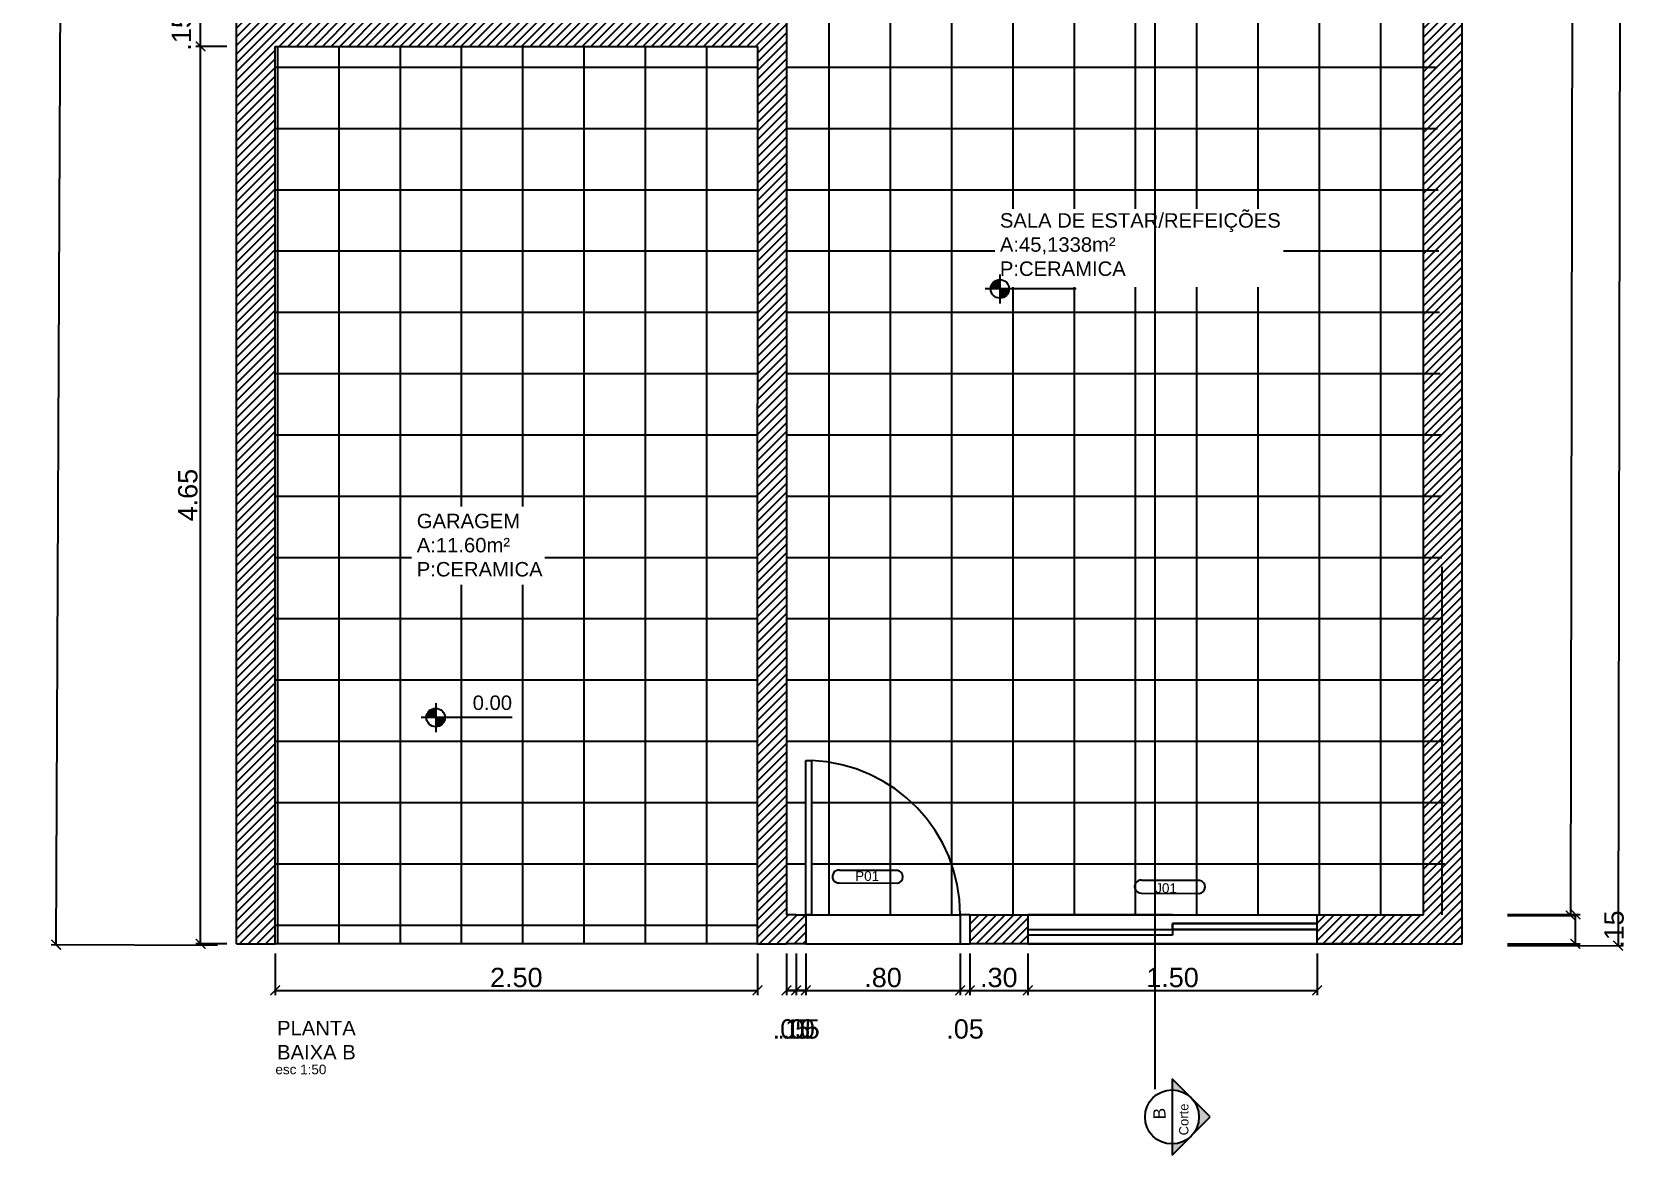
# Model space of a CAD drawing. Header units: millimetres. Extents: x 1336 to 452562, y -55875 to 2212.
# Drawn here: x 452521.79 to 452530.05, y -55865.31 to -55859.49 of the extents above; entities that cross this region are included whole.
import ezdxf

# ---------------------------------------------------------------- set-up
doc = ezdxf.new("R2010")
doc.units = ezdxf.units.MM
doc.linetypes.add('DASHDOTX2', pattern=[50.8, 25.4, -12.7, 0, -12.7])
doc.linetypes.add('DASHED2', pattern=[9.525, 6.35, -3.175])
for name, color, linetype in [('A_0.1', 1, 'Continuous'), ('A_0.3', 3, 'Continuous'), ('A_0.5', 5, 'Continuous'), ('B_Corte                  2', 4, 'DASHDOTX2'), ('B_Cotas                 11', 11, 'Continuous'), ('B_Projecao P       153', 153, 'DASHED2'), ('Z_ARQ-TEXTO3', 7, 'Continuous')]:
    doc.layers.add(name, color=color, linetype=linetype)
doc.styles.add('Annotative', font='arial.ttf')
doc.styles.add('Romans', font='aehalf.shx')
doc.dimstyles.new('1-50', dxfattribs={"dimscale": 0.5, "dimtxt": 0.2, "dimasz": 0.1, "dimexe": 0.05, "dimexo": 0.1, "dimgap": 0.03, "dimtad": 1, "dimzin": 5, "dimdsep": 46, "dimtxsty": 'Annotative', "dimblk": 'ARCHTICK', "dimcen": 0, "dimclrd": 256, "dimclre": 256, "dimclrt": 250, "dimadec": 0, "dimazin": 0, "dimtfac": 1, "dimtofl": 0, "dimtmove": 2, "dimatfit": 3, "dimldrblk": 'ARCHTICK', "dimfxl": 0.04, "dimtolj": 1, "dimtzin": 1, "dimarcsym": 0})

# ---------------------------------------------------------------- blocks, each defined once
blk = doc.blocks.new('Porta 80cm')
at = {"layer": 'A_0.1'}
for p, q in [((1345.7613, 1623.4302), (1346.5613, 1623.4302)), ((1345.7613, 1623.2802), (1346.5613, 1623.2802))]:
    blk.add_line(p, q, dxfattribs=at)
at = {"layer": 'A_0.3'}
for p, q in [((1345.7613, 1623.4302), (1345.7613, 1624.2302)), ((1345.7913, 1624.2302), (1345.7913, 1623.4302))]:
    blk.add_line(p, q, dxfattribs=at)
for points in [[(1345.7113, 1623.4302), (1345.7613, 1623.4302), (1345.7613, 1623.2802), (1345.7113, 1623.2802)], [(1346.6113, 1623.4302), (1346.5613, 1623.4302), (1346.5613, 1623.2802), (1346.6113, 1623.2802)]]:
    blk.add_lwpolyline(points, dxfattribs=at)
at = {"layer": 'B_Projecao P       153'}
blk.add_arc((1345.7613, 1623.4302), 0.8, 0, 87.8509, dxfattribs=at)
blk = doc.blocks.new('Janela')
at = {"layer": 'A_0.1'}
for p, q in [((1347.6613, 1623.4302), (1346.9113, 1623.4302)), ((1346.9113, 1623.4302), (1348.4113, 1623.4302)), ((1346.9113, 1623.4302), (1346.9113, 1623.2802)), ((1348.4113, 1623.2802), (1348.4113, 1623.4302)), ((1346.9113, 1623.2802), (1348.4113, 1623.2802))]:
    blk.add_line(p, q, dxfattribs=at)
at = {"layer": 'A_0.3'}
for p, q in [((1347.6613, 1623.3552), (1347.6613, 1623.3852)), ((1347.6613, 1623.3852), (1348.4113, 1623.3852)), ((1348.4113, 1623.3852), (1347.6613, 1623.3852)), ((1347.6613, 1623.3852), (1347.6613, 1623.3552)), ((1346.9113, 1623.3552), (1348.4113, 1623.3552)), ((1347.6613, 1623.3252), (1346.9113, 1623.3252)), ((1348.4113, 1623.3552), (1347.6613, 1623.3552)), ((1347.6613, 1623.3552), (1347.6613, 1623.3252))]:
    blk.add_line(p, q, dxfattribs=at)
blk = doc.blocks.new('DSASADS')
at = {"layer": 'B_Corte                  2', "linetype": 'ByBlock', "lineweight": -2}
h = blk.add_hatch(color=256, dxfattribs=at)
h.paths.add_polyline_path([(2426.815, 1690.775), (2427.062, 1690.528), (2426.918, 1690.528, 0.198912)])
h.paths.add_polyline_path([(2426.568, 1691.023), (2426.815, 1690.775, 0.414214), (2426.32, 1690.775)])
h.paths.add_polyline_path([(2426.235, 1690.69), (2426.253, 1690.682, 0.114349), (2426.218, 1690.528), (2426.073, 1690.528)])
h.paths.add_polyline_path([(2426.32, 1690.775, 0.082683), (2426.253, 1690.682), (2426.235, 1690.69)])
at = {"layer": 'B_Corte                  2', "linetype": 'Continuous', "lineweight": -2}
blk.add_line((2426.218, 1690.528), (2426.918, 1690.528), dxfattribs=at)
at = {"layer": 'B_Corte                  2', "linetype": 'ByBlock', "lineweight": -2}
blk.add_lwpolyline([(2426.918, 1690.528), (2427.062, 1690.528), (2426.568, 1691.023), (2426.073, 1690.528), (2426.218, 1690.528)], dxfattribs=at)
at = {"layer": 'B_Corte                  2', "linetype": 'Continuous', "lineweight": -2}
blk.add_circle((2426.568, 1690.528), 0.35, dxfattribs=at)
blk = doc.blocks.new('Nivel Piso')
at = {"layer": 'B_Cotas                 11'}
h = blk.add_hatch(color=256, dxfattribs=at)
h.dxf.hatch_style = 1
h.paths.add_polyline_path([(735.29, 589.9, 0.414214), (734.33, 588.95), (735.29, 588.95)])
h.paths.add_polyline_path([(736.24, 588.95), (735.29, 588.95), (735.29, 587.99, 0.414214)])
for p, q in [((735.29, 590.42), (735.29, 587.43)), ((743.2, 588.95), (733.77, 588.95))]:
    blk.add_line(p, q, dxfattribs=at)
blk.add_circle((735.29, 588.95), 0.956, dxfattribs=at)
blk = doc.blocks.new('_ArchTick')
at = {"color": 0, "linetype": 'ByBlock', "const_width": 0.15}
blk.add_lwpolyline([(-0.5, -0.5), (0.5, 0.5)], dxfattribs=at)
blk = doc.blocks.new('*D758')
at = {"layer": 'A_0.1', "lineweight": -2, "transparency": 16777216}
for p, q in [((452522.7961, -55859.5661), (452522.6352, -55859.5661)), ((452522.6602, -55864.2161), (452522.6602, -55859.5661)), ((452522.7961, -55864.2161), (452522.6352, -55864.2161))]:
    blk.add_line(p, q, dxfattribs=at)
at = {"layer": 'Defpoints', "color": 0, "transparency": 16777216}
for p in [(452522.6602, -55859.5661), (452522.8461, -55859.5661), (452522.8461, -55864.2161)]:
    blk.add_point(p, dxfattribs=at)
at = {"layer": 'A_0.1', "lineweight": -2, "transparency": 16777216, "xscale": 0.05, "yscale": 0.05, "zscale": 0.05}
for p, rotation in [((452522.6602, -55859.5661), 90), ((452522.6602, -55864.2161), 270)]:
    blk.add_blockref('_ArchTick', p, dxfattribs=dict(at, rotation=rotation))
at = {"layer": 'A_0.1', "color": 250, "transparency": 16777216, "insert": (452522.5941, -55861.8911), "char_height": 0.1, "attachment_point": 5, "rotation": 90, "style": 'Annotative'}
blk.add_mtext('\\A1;4.65', dxfattribs=at)
blk = doc.blocks.new('*D759')
at = {"layer": 'A_0.1', "lineweight": -2, "transparency": 16777216}
for p, q in [((452522.7961, -55859.4161), (452522.6352, -55859.4161)), ((452522.6602, -55859.5661), (452522.6602, -55859.4161)), ((452522.7961, -55859.5661), (452522.6352, -55859.5661))]:
    blk.add_line(p, q, dxfattribs=at)
at = {"layer": 'Defpoints', "color": 0, "transparency": 16777216}
for p in [(452522.6602, -55859.4161), (452522.8461, -55859.4161), (452522.8461, -55859.5661)]:
    blk.add_point(p, dxfattribs=at)
at = {"layer": 'A_0.1', "lineweight": -2, "transparency": 16777216, "xscale": 0.05, "yscale": 0.05, "zscale": 0.05}
for p, rotation in [((452522.6602, -55859.4161), 90), ((452522.6602, -55859.5661), 270)]:
    blk.add_blockref('_ArchTick', p, dxfattribs=dict(at, rotation=rotation))
at = {"layer": 'A_0.1', "color": 250, "transparency": 16777216, "insert": (452522.5616, -55859.4911), "char_height": 0.1, "attachment_point": 5, "rotation": 90, "style": 'Annotative'}
blk.add_mtext('\\A1;.15', dxfattribs=at)
blk = doc.blocks.new('*D646')
at = {"layer": 'A_0.1', "lineweight": -2, "transparency": 16777216}
for p, q in [((452521.9114, -55864.2209), (452521.9588, -55853.7722)), ((452522.7957, -55853.776), (452521.9338, -55853.7721)), ((452522.7483, -55864.2247), (452521.8864, -55864.2208))]:
    blk.add_line(p, q, dxfattribs=at)
at = {"layer": 'Defpoints', "color": 0, "transparency": 16777216}
for p in [(452521.9588, -55853.7722), (452522.8457, -55853.7762), (452522.7983, -55864.2249)]:
    blk.add_point(p, dxfattribs=at)
at = {"layer": 'A_0.1', "lineweight": -2, "transparency": 16777216, "xscale": 0.05, "yscale": 0.05, "zscale": 0.05}
for p, rotation in [((452521.9588, -55853.7722), 89.73970435351606), ((452521.9114, -55864.2209), 269.739704353516)]:
    blk.add_blockref('_ArchTick', p, dxfattribs=dict(at, rotation=rotation))
at = {"layer": 'A_0.1', "color": 250, "transparency": 16777216, "insert": (452521.8523, -55858.9885), "char_height": 0.1, "attachment_point": 5, "rotation": 89.7397, "style": 'Annotative'}
blk.add_mtext('\\A1;10.45', dxfattribs=at)
blk = doc.blocks.new('*D647')
at = {"layer": 'A_0.1', "lineweight": -2, "transparency": 16777216}
for p, q in [((452529.45, -55853.774), (452530.0489, -55853.7751)), ((452530.0239, -55853.775), (452530.0055, -55864.2258)), ((452529.4316, -55864.2248), (452530.0305, -55864.2258))]:
    blk.add_line(p, q, dxfattribs=at)
at = {"layer": 'Defpoints', "color": 0, "transparency": 16777216}
for p in [(452529.4, -55853.7739), (452529.3816, -55864.2247), (452530.0055, -55864.2258)]:
    blk.add_point(p, dxfattribs=at)
at = {"layer": 'A_0.1', "lineweight": -2, "transparency": 16777216, "xscale": 0.05, "yscale": 0.05, "zscale": 0.05}
for p, rotation in [((452530.0239, -55853.775), 89.8987483954734), ((452530.0055, -55864.2258), 269.8987483954734)]:
    blk.add_blockref('_ArchTick', p, dxfattribs=dict(at, rotation=rotation))
at = {"layer": 'A_0.1', "color": 250, "transparency": 16777216, "insert": (452529.9487, -55859.0003), "char_height": 0.1, "attachment_point": 5, "rotation": 89.89875, "style": 'Annotative'}
blk.add_mtext('\\A1;10.45', dxfattribs=at)
blk = doc.blocks.new('*D648')
at = {"layer": 'A_0.1', "lineweight": -2, "transparency": 16777216}
for p, q in [((452529.4498, -55853.9173), (452529.8019, -55853.9179)), ((452529.7769, -55853.9179), (452529.7589, -55864.0695)), ((452529.4318, -55864.0689), (452529.7839, -55864.0696))]:
    blk.add_line(p, q, dxfattribs=at)
at = {"layer": 'Defpoints', "color": 0, "transparency": 16777216}
for p in [(452529.3998, -55853.9172), (452529.3818, -55864.0688), (452529.7589, -55864.0695)]:
    blk.add_point(p, dxfattribs=at)
at = {"layer": 'A_0.1', "lineweight": -2, "transparency": 16777216, "xscale": 0.05, "yscale": 0.05, "zscale": 0.05}
for p, rotation in [((452529.7769, -55853.9179), 89.89845432934388), ((452529.7589, -55864.0695), 269.8984543293439)]:
    blk.add_blockref('_ArchTick', p, dxfattribs=dict(at, rotation=rotation))
at = {"layer": 'A_0.1', "color": 250, "transparency": 16777216, "insert": (452529.7019, -55858.9936), "char_height": 0.1, "attachment_point": 5, "rotation": 89.89845, "style": 'Annotative'}
blk.add_mtext('\\A1;10.15', dxfattribs=at)
blk = doc.blocks.new('*D649')
at = {"layer": 'A_0.1', "lineweight": -2, "transparency": 16777216}
for p, q in [((452529.4315, -55864.0635), (452529.8089, -55864.0635)), ((452529.7839, -55864.2161), (452529.7839, -55864.0635)), ((452529.4315, -55864.2161), (452529.8089, -55864.2161))]:
    blk.add_line(p, q, dxfattribs=at)
at = {"layer": 'Defpoints', "color": 0, "transparency": 16777216}
for p in [(452529.3815, -55864.0635), (452529.7839, -55864.0635), (452529.3815, -55864.2161)]:
    blk.add_point(p, dxfattribs=at)
at = {"layer": 'A_0.1', "lineweight": -2, "transparency": 16777216, "xscale": 0.05, "yscale": 0.05, "zscale": 0.05}
for p, rotation in [((452529.7839, -55864.0635), 90), ((452529.7839, -55864.2161), 270)]:
    blk.add_blockref('_ArchTick', p, dxfattribs=dict(at, rotation=rotation))
at = {"layer": 'A_0.1', "color": 250, "transparency": 16777216, "insert": (452529.9845, -55864.1398), "char_height": 0.1, "attachment_point": 5, "rotation": 90, "style": 'Annotative'}
blk.add_mtext('\\A1;.15', dxfattribs=at)
blk = doc.blocks.new('*D777')
at = {"layer": 'A_0.1', "lineweight": -2, "transparency": 16777216}
for p, q in [((452523.0461, -55864.2661), (452523.0461, -55864.4821)), ((452525.5461, -55864.2661), (452525.5461, -55864.4821)), ((452523.0461, -55864.4571), (452525.5461, -55864.4571))]:
    blk.add_line(p, q, dxfattribs=at)
at = {"layer": 'Defpoints', "color": 0, "transparency": 16777216}
for p in [(452523.0461, -55864.2161), (452525.5461, -55864.2161), (452525.5461, -55864.4571)]:
    blk.add_point(p, dxfattribs=at)
at = {"layer": 'A_0.1', "lineweight": -2, "transparency": 16777216, "xscale": 0.05, "yscale": 0.05, "zscale": 0.05, "rotation": 180}
blk.add_blockref('_ArchTick', (452523.0461, -55864.4571), dxfattribs=at)
at = {"layer": 'A_0.1', "lineweight": -2, "transparency": 16777216, "xscale": 0.05, "yscale": 0.05, "zscale": 0.05}
blk.add_blockref('_ArchTick', (452525.5461, -55864.4571), dxfattribs=at)
at = {"layer": 'A_0.1', "color": 250, "transparency": 16777216, "insert": (452524.2961, -55864.391), "char_height": 0.1, "attachment_point": 5, "style": 'Annotative'}
blk.add_mtext('\\A1;2.50', dxfattribs=at)
blk = doc.blocks.new('*D685')
at = {"layer": 'A_0.1', "lineweight": -2, "transparency": 16777216}
for p, q in [((452525.6961, -55864.2661), (452525.6961, -55864.4821)), ((452525.7961, -55864.2661), (452525.7961, -55864.4821)), ((452525.7961, -55864.4571), (452525.6961, -55864.4571))]:
    blk.add_line(p, q, dxfattribs=at)
at = {"layer": 'Defpoints', "color": 0, "transparency": 16777216}
for p in [(452525.6961, -55864.2161), (452525.7961, -55864.2161), (452525.6961, -55864.4571)]:
    blk.add_point(p, dxfattribs=at)
at = {"layer": 'A_0.1', "lineweight": -2, "transparency": 16777216, "xscale": 0.05, "yscale": 0.05, "zscale": 0.05}
for p, rotation in [((452525.6961, -55864.4571), 180.0000032846106), ((452525.7961, -55864.4571), 3.284610663456533e-06)]:
    blk.add_blockref('_ArchTick', p, dxfattribs=dict(at, rotation=rotation))
at = {"layer": 'A_0.1', "color": 250, "transparency": 16777216, "insert": (452525.7461, -55864.6578), "char_height": 0.1, "attachment_point": 5, "rotation": 0, "style": 'Annotative'}
blk.add_mtext('\\A1;.10', dxfattribs=at)
blk = doc.blocks.new('*D686')
at = {"layer": 'A_0.1', "lineweight": -2, "transparency": 16777216}
for p, q in [((452525.6961, -55864.2661), (452525.6961, -55864.4821)), ((452525.7461, -55864.2661), (452525.7461, -55864.4821)), ((452525.6961, -55864.4571), (452525.7461, -55864.4571))]:
    blk.add_line(p, q, dxfattribs=at)
at = {"layer": 'Defpoints', "color": 0, "transparency": 16777216}
for p in [(452525.6961, -55864.2161), (452525.7461, -55864.2161), (452525.7461, -55864.4571)]:
    blk.add_point(p, dxfattribs=at)
at = {"layer": 'A_0.1', "lineweight": -2, "transparency": 16777216, "xscale": 0.05, "yscale": 0.05, "zscale": 0.05}
for p, rotation in [((452525.6961, -55864.4571), 180.0000032846106), ((452525.7461, -55864.4571), 3.284610624422026e-06)]:
    blk.add_blockref('_ArchTick', p, dxfattribs=dict(at, rotation=rotation))
at = {"layer": 'A_0.1', "color": 250, "transparency": 16777216, "insert": (452525.7211, -55864.6578), "char_height": 0.1, "attachment_point": 5, "rotation": 0, "style": 'Annotative'}
blk.add_mtext('\\A1;.05', dxfattribs=at)
blk = doc.blocks.new('*D687')
at = {"layer": 'A_0.1', "lineweight": -2, "transparency": 16777216}
for p, q in [((452525.7461, -55864.2661), (452525.7461, -55864.4821)), ((452525.7961, -55864.2661), (452525.7961, -55864.4821)), ((452525.7461, -55864.4571), (452525.7961, -55864.4571))]:
    blk.add_line(p, q, dxfattribs=at)
at = {"layer": 'Defpoints', "color": 0, "transparency": 16777216}
for p in [(452525.7461, -55864.2161), (452525.7961, -55864.2161), (452525.7961, -55864.4571)]:
    blk.add_point(p, dxfattribs=at)
at = {"layer": 'A_0.1', "lineweight": -2, "transparency": 16777216, "xscale": 0.05, "yscale": 0.05, "zscale": 0.05}
for p, rotation in [((452525.7461, -55864.4571), 180.0000032846106), ((452525.7961, -55864.4571), 3.284610624422026e-06)]:
    blk.add_blockref('_ArchTick', p, dxfattribs=dict(at, rotation=rotation))
at = {"layer": 'A_0.1', "color": 250, "transparency": 16777216, "insert": (452525.7711, -55864.6578), "char_height": 0.1, "attachment_point": 5, "rotation": 0, "style": 'Annotative'}
blk.add_mtext('\\A1;.05', dxfattribs=at)
blk = doc.blocks.new('*D688')
at = {"layer": 'A_0.1', "lineweight": -2, "transparency": 16777216}
for p, q in [((452525.7961, -55864.2661), (452525.7961, -55864.4821)), ((452526.5961, -55864.2661), (452526.5961, -55864.4821)), ((452525.7961, -55864.4571), (452526.5961, -55864.4571))]:
    blk.add_line(p, q, dxfattribs=at)
at = {"layer": 'Defpoints', "color": 0, "transparency": 16777216}
for p in [(452525.7961, -55864.2161), (452526.5961, -55864.2161), (452526.5961, -55864.4571)]:
    blk.add_point(p, dxfattribs=at)
at = {"layer": 'A_0.1', "lineweight": -2, "transparency": 16777216, "xscale": 0.05, "yscale": 0.05, "zscale": 0.05}
for p, rotation in [((452525.7961, -55864.4571), 180.0000032846106), ((452526.5961, -55864.4571), 3.284610624422026e-06)]:
    blk.add_blockref('_ArchTick', p, dxfattribs=dict(at, rotation=rotation))
at = {"layer": 'A_0.1', "color": 250, "transparency": 16777216, "insert": (452526.1961, -55864.391), "char_height": 0.1, "attachment_point": 5, "rotation": 0, "style": 'Annotative'}
blk.add_mtext('\\A1;.80', dxfattribs=at)
blk = doc.blocks.new('*D689')
at = {"layer": 'A_0.1', "lineweight": -2, "transparency": 16777216}
for p, q in [((452526.5961, -55864.2661), (452526.5961, -55864.4821)), ((452526.6461, -55864.2661), (452526.6461, -55864.4821)), ((452526.5961, -55864.4571), (452526.6461, -55864.4571))]:
    blk.add_line(p, q, dxfattribs=at)
at = {"layer": 'Defpoints', "color": 0, "transparency": 16777216}
for p in [(452526.5961, -55864.2161), (452526.6461, -55864.2161), (452526.6461, -55864.4571)]:
    blk.add_point(p, dxfattribs=at)
at = {"layer": 'A_0.1', "lineweight": -2, "transparency": 16777216, "xscale": 0.05, "yscale": 0.05, "zscale": 0.05}
for p, rotation in [((452526.5961, -55864.4571), 180.0000032846106), ((452526.6461, -55864.4571), 3.284610624422026e-06)]:
    blk.add_blockref('_ArchTick', p, dxfattribs=dict(at, rotation=rotation))
at = {"layer": 'A_0.1', "color": 250, "transparency": 16777216, "insert": (452526.6211, -55864.6578), "char_height": 0.1, "attachment_point": 5, "rotation": 0, "style": 'Annotative'}
blk.add_mtext('\\A1;.05', dxfattribs=at)
blk = doc.blocks.new('*D690')
at = {"layer": 'A_0.1', "lineweight": -2, "transparency": 16777216}
for p, q in [((452526.6461, -55864.2661), (452526.6461, -55864.4821)), ((452526.9461, -55864.2661), (452526.9461, -55864.4821)), ((452526.6461, -55864.4571), (452526.9461, -55864.4571))]:
    blk.add_line(p, q, dxfattribs=at)
at = {"layer": 'Defpoints', "color": 0, "transparency": 16777216}
for p in [(452526.6461, -55864.2161), (452526.9461, -55864.2161), (452526.9461, -55864.4571)]:
    blk.add_point(p, dxfattribs=at)
at = {"layer": 'A_0.1', "lineweight": -2, "transparency": 16777216, "xscale": 0.05, "yscale": 0.05, "zscale": 0.05}
for p, rotation in [((452526.6461, -55864.4571), 180.0000032846106), ((452526.9461, -55864.4571), 3.284610624422026e-06)]:
    blk.add_blockref('_ArchTick', p, dxfattribs=dict(at, rotation=rotation))
at = {"layer": 'A_0.1', "color": 250, "transparency": 16777216, "insert": (452526.7961, -55864.391), "char_height": 0.1, "attachment_point": 5, "rotation": 0, "style": 'Annotative'}
blk.add_mtext('\\A1;.30', dxfattribs=at)
blk = doc.blocks.new('*D691')
at = {"layer": 'A_0.1', "lineweight": -2, "transparency": 16777216}
for p, q in [((452526.9461, -55864.2661), (452526.9461, -55864.4821)), ((452528.4461, -55864.2661), (452528.4461, -55864.4821)), ((452526.9461, -55864.4571), (452528.4461, -55864.4571))]:
    blk.add_line(p, q, dxfattribs=at)
at = {"layer": 'Defpoints', "color": 0, "transparency": 16777216}
for p in [(452526.9461, -55864.2161), (452528.4461, -55864.2161), (452528.4461, -55864.4571)]:
    blk.add_point(p, dxfattribs=at)
at = {"layer": 'A_0.1', "lineweight": -2, "transparency": 16777216, "xscale": 0.05, "yscale": 0.05, "zscale": 0.05}
for p, rotation in [((452526.9461, -55864.4571), 180.0000032846106), ((452528.4461, -55864.4571), 3.284610624422026e-06)]:
    blk.add_blockref('_ArchTick', p, dxfattribs=dict(at, rotation=rotation))
at = {"layer": 'A_0.1', "color": 250, "transparency": 16777216, "insert": (452527.6961, -55864.391), "char_height": 0.1, "attachment_point": 5, "rotation": 0, "style": 'Annotative'}
blk.add_mtext('\\A1;1.50', dxfattribs=at)

msp = doc.modelspace()

# ---------------------------------------------------------------- hatches: boundary and pattern name
at = {"layer": 'A_0.1'}
h = msp.add_hatch(dxfattribs=at)
h.set_pattern_fill('ANSI31', color=256, scale=0.01)
h.set_pattern_definition([(45, (451180.03478, -57487.496275), (-0.0224506403, 0.0224506403), [])])
h.paths.add_polyline_path([(452523.0461, -55859.5661), (452525.5461, -55859.5661), (452525.5461, -55861.4161), (452525.5461, -55861.5661), (452525.5461, -55863.8827), (452525.6961, -55863.8827), (452525.6961, -55861.5661), (452525.6961, -55859.4161), (452525.3975, -55859.4161), (452525.0975, -55859.4161), (452524.7975, -55859.4161), (452524.4975, -55859.4161), (452524.1975, -55859.4161), (452523.8975, -55859.4161), (452523.0475, -55859.4161), (452523.0461, -55859.4161), (452523.0461, -55858.9012), (452522.8461, -55858.9012), (452522.8461, -55864.2161), (452523.0461, -55864.2161)])
h.paths.add_polyline_path([(452523.0461, -55858.4175), (452522.8461, -55858.4175), (452522.8461, -55858.9012), (452523.0461, -55858.9012)])
h.paths.add_polyline_path([(452522.8461, -55858.2665), (452522.8461, -55858.4175), (452523.0461, -55858.4175), (452523.0461, -55858.4161), (452523.0462, -55858.2665)])
h.paths.add_polyline_path([(452523.9965, -55854.5661), (452523.0461, -55854.5661), (452523.0461, -55853.7661), (452522.8461, -55853.7674), (452522.8461, -55858.2665), (452523.0461, -55858.2665), (452523.0461, -55857.2645), (452523.0475, -55857.2661), (452523.8975, -55857.2661), (452524.1975, -55857.2661), (452524.4975, -55857.2661), (452524.7975, -55857.2661), (452525.0975, -55857.2661), (452525.3975, -55857.2661), (452525.6961, -55857.2661), (452525.6961, -55857.1161), (452525.6961, -55857.0161), (452525.5461, -55857.0161), (452525.5461, -55857.1161), (452523.0461, -55857.1161), (452523.0461, -55854.7161), (452523.9961, -55854.7161)])
h.paths.add_polyline_path([(452525.6946, -55853.7702), (452525.5446, -55853.7702), (452525.5456, -55854.5702), (452525.4966, -55854.5702), (452525.4966, -55854.7161), (452525.5449, -55854.7202), (452525.5449, -55855.2202), (452525.6949, -55855.2191)], flags=17)
h.paths.add_polyline_path([(452529.1961, -55853.7739), (452528.65, -55853.7739), (452528.65, -55853.9239), (452528.9961, -55853.9239), (452528.9961, -55858.9012), (452529.1961, -55858.9012)])
h.paths.add_polyline_path([(452529.1961, -55858.9012), (452528.9961, -55858.9012), (452528.9961, -55864.0661), (452528.4461, -55864.0661), (452528.4461, -55864.2161), (452528.7461, -55864.2161), (452529.1961, -55864.2161)])
h.paths.add_polyline_path([(452526.9461, -55864.0661), (452526.6461, -55864.0661), (452526.6461, -55864.2161), (452526.9461, -55864.2161)])
h.paths.add_polyline_path([(452525.6961, -55863.8827), (452525.5461, -55863.8827), (452525.5461, -55864.2161), (452525.6961, -55864.2161), (452525.7461, -55864.2161), (452525.7961, -55864.2161), (452525.7961, -55864.0661), (452525.7461, -55864.0661), (452525.6961, -55864.0661)])
h = msp.add_hatch(dxfattribs=at)
h.set_pattern_fill('NET', color=0, scale=0.1)
h.set_pattern_definition([(0, (451180.03478, -57487.49628), (0, 0.3175), []), (90, (451180.03478, -57487.49628), (-0.3175, 2e-17), [])])
h.paths.add_polyline_path([(452525.5461, -55859.5661), (452523.0461, -55859.5661), (452523.0461, -55864.2161), (452525.5461, -55864.2161), (452525.5461, -55861.5661), (452525.5461, -55861.4161)])
edge = h.paths.add_edge_path()
edge.add_line((452527.6934, -55858.9012), (452525.6961, -55858.9012))
edge.add_line((452525.6961, -55858.9012), (452525.6961, -55859.4161))
edge.add_line((452525.6961, -55859.4161), (452525.6961, -55861.5661))
edge.add_line((452525.6961, -55861.5661), (452525.6961, -55864.0661))
edge.add_line((452525.6961, -55864.0661), (452525.7461, -55864.0661))
edge.add_line((452525.7461, -55864.0661), (452525.7961, -55864.0661))
edge.add_line((452525.7961, -55864.0661), (452525.7961, -55863.2661))
edge.add_line((452525.7961, -55863.2661), (452525.8261, -55863.2661))
edge.add_line((452525.8261, -55863.2661), (452525.8261, -55863.2667))
edge.add_arc((452525.7961, -55864.0661), 0.8, 0, 87.8509, ccw=False)
edge.add_line((452526.5961, -55864.0661), (452526.6461, -55864.0661))
edge.add_line((452526.6461, -55864.0661), (452527.6934, -55864.0661))
edge.add_line((452527.6934, -55864.0661), (452527.6934, -55858.9012))
h.paths.add_polyline_path([(452529.0591, -55858.9012), (452527.6934, -55858.9012), (452527.6934, -55864.0661), (452527.6961, -55864.0661), (452528.4461, -55864.0661), (452529.1104, -55864.0661)])
h.paths.add_polyline_path([(452529.1344, -55853.9073), (452528.3586, -55853.9192), (452527.6934, -55853.9192), (452527.6934, -55858.9012), (452529.0591, -55858.9012)])
edge = h.paths.add_edge_path()
edge.add_line((452527.6934, -55853.9192), (452527.3135, -55853.936))
edge.add_line((452527.3135, -55853.936), (452526.8586, -55853.9192))
edge.add_line((452526.8586, -55853.9192), (452526.6086, -55853.9192))
edge.add_arc((452526.3542, -55854.3909), 0.5359, -141.81895, 61.6615, ccw=False)
edge.add_line((452525.933, -55854.7221), (452525.933, -55853.9227))
edge.add_line((452525.933, -55853.9227), (452525.781, -55853.9188))
edge.add_line((452525.781, -55853.9188), (452525.731, -55853.9188))
edge.add_line((452525.731, -55853.9188), (452525.706, -55853.9188))
edge.add_line((452525.706, -55853.9188), (452525.6961, -55855.0735))
edge.add_line((452525.6961, -55855.0735), (452525.7063, -55855.2176))
edge.add_line((452525.7063, -55855.2176), (452525.5563, -55855.2188))
edge.add_line((452525.5563, -55855.2188), (452525.5563, -55854.7188))
edge.add_line((452525.5563, -55854.7188), (452523.0461, -55854.7161))
edge.add_line((452523.0461, -55854.7161), (452523.0461, -55857.1161))
edge.add_line((452523.0461, -55857.1161), (452525.5461, -55857.1161))
edge.add_line((452525.5461, -55857.1161), (452525.5461, -55857.0161))
edge.add_line((452525.5461, -55857.0161), (452525.6961, -55857.0161))
edge.add_line((452525.6961, -55857.0161), (452525.6961, -55857.1161))
edge.add_line((452525.6961, -55857.1161), (452525.6961, -55857.2661))
edge.add_line((452525.6961, -55857.2661), (452525.6961, -55857.2661))
edge.add_line((452525.6961, -55857.2661), (452525.9961, -55857.2661))
edge.add_line((452525.9961, -55857.2661), (452526.2961, -55857.2661))
edge.add_line((452526.2961, -55857.2661), (452526.2961, -55858.1911))
edge.add_line((452526.2961, -55858.1911), (452525.9961, -55858.1911))
edge.add_line((452525.9961, -55858.1911), (452525.6961, -55858.1911))
edge.add_line((452525.6961, -55858.1911), (452525.3961, -55858.1911))
edge.add_line((452525.3961, -55858.1911), (452525.0961, -55858.1911))
edge.add_line((452525.0961, -55858.1911), (452524.7961, -55858.1911))
edge.add_line((452524.7961, -55858.1911), (452524.4961, -55858.1911))
edge.add_line((452524.4961, -55858.1911), (452524.1961, -55858.1911))
edge.add_line((452524.1961, -55858.1911), (452523.8961, -55858.1911))
edge.add_line((452523.8961, -55858.1911), (452523.8961, -55858.3161))
edge.add_line((452523.8961, -55858.3161), (452525.0461, -55858.3161))
edge.add_line((452525.0461, -55858.3161), (452525.0461, -55858.4161))
edge.add_line((452525.0461, -55858.4161), (452525.0961, -55858.4161))
edge.add_line((452525.0961, -55858.4161), (452525.3961, -55858.4161))
edge.add_line((452525.3961, -55858.4161), (452525.6961, -55858.4161))
edge.add_line((452525.6961, -55858.4161), (452525.6961, -55858.9012))
edge.add_line((452525.6961, -55858.9012), (452527.6934, -55858.9012))
edge.add_line((452527.6934, -55858.9012), (452527.6934, -55853.9192))
h.paths.add_polyline_path([(452523.8961, -55857.2661), (452523.0475, -55857.2661), (452523.8961, -55858.1911)], flags=17)
h.paths.add_polyline_path([(452523.0475, -55857.2661), (452523.0461, -55858.1911), (452523.8961, -55858.1911)], flags=17)
h.paths.add_polyline_path([(452524.1961, -55857.2661), (452523.8961, -55857.2661), (452523.8961, -55858.1911), (452524.1961, -55858.1911)], flags=17)
h.paths.add_polyline_path([(452524.4961, -55857.2661), (452524.1961, -55857.2661), (452524.1961, -55858.1911), (452524.4961, -55858.1911)], flags=17)
h.paths.add_polyline_path([(452524.7961, -55857.2661), (452524.4961, -55857.2661), (452524.4961, -55858.1911), (452524.7961, -55858.1911)], flags=17)
h.paths.add_polyline_path([(452525.0961, -55857.2661), (452524.7961, -55857.2661), (452524.7961, -55858.1911), (452525.0961, -55858.1911)], flags=17)
h.paths.add_polyline_path([(452525.3961, -55857.2661), (452525.0961, -55857.2661), (452525.0961, -55858.1911), (452525.3961, -55858.1911)], flags=17)
h.paths.add_polyline_path([(452525.9961, -55857.2661), (452525.6961, -55857.2661), (452525.6961, -55858.1911), (452525.9961, -55858.1911)], flags=17)
h.paths.add_polyline_path([(452526.2961, -55857.2661), (452525.9961, -55857.2661), (452525.9961, -55858.1911), (452526.2961, -55858.1911)], flags=17)
h.paths.add_polyline_path([(452525.6961, -55857.2661), (452525.3961, -55857.2661), (452525.3961, -55858.1911), (452525.6961, -55858.1911)], flags=17)
h.paths.add_polyline_path([(452525.6961, -55858.9012), (452525.3961, -55858.9012), (452525.3961, -55859.4161), (452525.6961, -55859.4161)])
h.paths.add_polyline_path([(452525.3961, -55858.9012), (452525.0961, -55858.9012), (452525.0961, -55859.4161), (452525.3961, -55859.4161)])
edge = h.paths.add_edge_path()
edge.add_line((452524.8961, -55858.9012), (452524.7961, -55858.9012))
edge.add_line((452524.7961, -55858.9012), (452524.7961, -55859.2584))
edge.add_arc((452524.8961, -55858.6161), 0.65, 261.15013, 270)
edge.add_line((452524.8961, -55859.2661), (452524.8961, -55858.9012))
edge = h.paths.add_edge_path()
edge.add_line((452524.7961, -55858.9012), (452524.4961, -55858.9012))
edge.add_line((452524.4961, -55858.9012), (452524.4961, -55859.1284))
edge.add_arc((452524.8961, -55858.6161), 0.65, 232.02014, 261.15013)
edge.add_line((452524.7961, -55859.2584), (452524.7961, -55858.9012))
edge = h.paths.add_edge_path()
edge.add_arc((452524.8961, -55858.6161), 0.65, 206.01556, 232.02014, ccw=False)
edge.add_line((452524.3119, -55858.9012), (452524.1961, -55858.9012))
edge.add_line((452524.1961, -55858.9012), (452524.1961, -55859.4161))
edge.add_line((452524.1961, -55859.4161), (452524.4961, -55859.4161))
edge.add_line((452524.4961, -55859.4161), (452524.4961, -55859.1284))
h.paths.add_polyline_path([(452524.1961, -55858.9012), (452523.8961, -55858.9012), (452523.8961, -55859.4161), (452524.1961, -55859.4161)])
h.paths.add_polyline_path([(452523.8961, -55858.9012), (452523.5192, -55858.9012), (452523.0461, -55859.4161), (452523.8961, -55859.4161)])
h.paths.add_polyline_path([(452523.5192, -55858.9012), (452523.0461, -55858.9012), (452523.0461, -55859.4161)])
h.paths.add_polyline_path([(452523.8961, -55858.4911), (452523.0461, -55858.4911), (452523.0461, -55858.9012), (452523.5192, -55858.9012)], flags=17)
h.paths.add_polyline_path([(452524.1961, -55858.4661), (452523.8961, -55858.4661), (452523.8961, -55858.9012), (452524.1961, -55858.9012)], flags=17)
edge = h.paths.add_edge_path(flags=16)
edge.add_line((452524.4961, -55858.6461), (452524.2468, -55858.6461))
edge.add_arc((452524.8961, -55858.6161), 0.65, 182.64536, 206.01556)
edge.add_line((452524.3119, -55858.9012), (452524.4961, -55858.9012))
edge.add_line((452524.4961, -55858.9012), (452524.4961, -55858.6461))
h.paths.add_polyline_path([(452524.7961, -55858.6461), (452524.4961, -55858.6461), (452524.4961, -55858.9012), (452524.7961, -55858.9012)], flags=17)
h.paths.add_polyline_path([(452524.8961, -55858.6461), (452524.7961, -55858.6461), (452524.7961, -55858.9012), (452524.8961, -55858.9012)], flags=17)
h.paths.add_polyline_path([(452525.3961, -55858.4161), (452525.0961, -55858.4161), (452525.0961, -55858.9012), (452525.3961, -55858.9012)], flags=17)
h.paths.add_polyline_path([(452525.6961, -55858.4161), (452525.3961, -55858.4161), (452525.3961, -55858.9012), (452525.6961, -55858.9012)], flags=17)
edge = h.paths.add_edge_path(flags=17)
edge.add_line((452524.4961, -55858.4661), (452524.1961, -55858.4661))
edge.add_line((452524.1961, -55858.4661), (452524.1961, -55858.9012))
edge.add_line((452524.1961, -55858.9012), (452524.3119, -55858.9012))
edge.add_arc((452524.8961, -55858.6161), 0.65, 182.64536, 206.01556, ccw=False)
edge.add_line((452524.2468, -55858.6461), (452524.2461, -55858.6461))
edge.add_line((452524.2461, -55858.6461), (452524.2461, -55858.6161))
edge.add_line((452524.2461, -55858.6161), (452524.4961, -55858.6161))
edge.add_line((452524.4961, -55858.6161), (452524.4961, -55858.4661))
edge = h.paths.add_edge_path()
edge.add_arc((452524.8961, -55858.6161), 0.65, 232.02014, 261.15013, ccw=False)
edge.add_line((452524.4961, -55859.1284), (452524.4961, -55859.4161))
edge.add_line((452524.4961, -55859.4161), (452524.7961, -55859.4161))
edge.add_line((452524.7961, -55859.4161), (452524.7961, -55859.2584))
edge = h.paths.add_edge_path(flags=17)
edge.add_line((452526.6086, -55853.9192), (452525.933, -55853.9227))
edge.add_line((452525.933, -55853.9227), (452525.933, -55854.7221))
edge.add_arc((452526.3542, -55854.3909), 0.5359, 218.18105, 421.6615)
edge = h.paths.add_edge_path(flags=17)
edge.add_line((452525.8261, -55863.2667), (452525.8261, -55864.0661))
edge.add_line((452525.8261, -55864.0661), (452526.5961, -55864.0661))
edge.add_arc((452525.7961, -55864.0661), 0.8, 360, 447.8509)
h.paths.add_polyline_path([(452523.7533, -55862.3565), (452524.443, -55862.3565), (452524.443, -55861.9503), (452523.7533, -55861.9503)], flags=16)
h.paths.add_polyline_path([(452526.7748, -55860.8143), (452528.2713, -55860.8143), (452528.2713, -55860.4082), (452526.7748, -55860.4082)])

# ---------------------------------------------------------------- linework, layer by layer
msp.add_line((452525.5461, -55864.2161), (452523.0461, -55864.2161))
at = {"layer": 'A_0.1', "color": 5}
for p, q in [((452529.1961, -55864.0661), (452529.1961, -55853.9161)), ((452528.9961, -55864.0661), (452528.9961, -55853.9239)), ((452528.4461, -55864.0661), (452528.9961, -55864.0661)), ((452529.1961, -55864.2161), (452529.1961, -55864.0661)), ((452528.4461, -55864.2161), (452528.9961, -55864.2161)), ((452528.9961, -55864.2161), (452529.1961, -55864.2161))]:
    msp.add_line(p, q, dxfattribs=at)
at = {"layer": 'A_0.1'}
for p, q in [((452522.8461, -55859.5661), (452522.8461, -55859.5661)), ((452525.9704, -55863.8339), (452526.2704, -55863.8339)), ((452525.9686, -55863.9006), (452526.2687, -55863.9022)), ((452527.5361, -55863.8863), (452527.8361, -55863.8863)), ((452527.5344, -55863.953), (452527.8345, -55863.9546)), ((452522.8461, -55864.2161), (452522.8461, -55864.2161))]:
    msp.add_line(p, q, dxfattribs=at)
for centre, radius, start, end in [((452525.9671, -55863.8672), 0.0334, 84.43512, 272.53939), ((452526.2659, -55863.8688), 0.0336, 274.83471, 82.1398), ((452527.5329, -55863.9196), 0.0334, 84.43512, 272.53939), ((452527.8316, -55863.9211), 0.0336, 274.83471, 82.1398)]:
    msp.add_arc(centre, radius, start, end, dxfattribs=at)
at = {"layer": 'A_0.3'}
for p, q in [((452525.7961, -55863.2661), (452525.8261, -55863.2661)), ((452525.8261, -55864.0661), (452525.7961, -55864.0661))]:
    msp.add_line(p, q, dxfattribs=at)
at = {"layer": 'A_0.5'}
for p, q in [((452522.8461, -55864.2161), (452522.8461, -55853.7674)), ((452525.6961, -55859.4161), (452525.6961, -55861.5661)), ((452523.0461, -55859.5661), (452525.5461, -55859.5661)), ((452523.0461, -55864.2161), (452523.0461, -55859.5661)), ((452525.5461, -55859.5661), (452525.5461, -55861.4161)), ((452525.5461, -55861.5661), (452525.5461, -55861.4161)), ((452525.5461, -55864.2161), (452525.5461, -55861.5661)), ((452525.6961, -55861.5661), (452525.6961, -55864.0661)), ((452525.7461, -55864.0661), (452525.6961, -55864.0661)), ((452526.6461, -55864.0661), (452528.4461, -55864.0661)), ((452526.6461, -55864.0661), (452526.6461, -55864.2161)), ((452522.8461, -55864.2161), (452523.0461, -55864.2161)), ((452525.5461, -55864.2161), (452525.6961, -55864.2161)), ((452525.7461, -55864.2161), (452525.6961, -55864.2161)), ((452528.7461, -55864.2161), (452526.6461, -55864.2161))]:
    msp.add_line(p, q, dxfattribs=at)
at = {"layer": 'B_Corte                  2'}
msp.add_line((452527.6063, -55864.9698), (452527.6063, -55853.3963), dxfattribs=at)

# ---------------------------------------------------------------- block references
at = {"layer": 'A_0.3'}
msp.add_blockref('Janela', (451180.0348, -57487.4963), dxfattribs=at)
at = {"layer": 'A_0.5'}
msp.add_blockref('Porta 80cm', (451180.0348, -57487.4963), dxfattribs=at)
at = {"layer": 'B_Corte                  2', "xscale": 0.399458716151582, "yscale": 0.399458716151582, "zscale": 0.399458716151582, "rotation": 269.9999999999999}
msp.add_blockref('DSASADS', (451852.3973, -54895.7994), dxfattribs=at)
at = {"layer": 'B_Cotas                 11', "xscale": 0.05000000000004547, "yscale": 0.05000000000004547, "zscale": 0.05000000000004547}
for p in [(452490.0373, -55890.2699), (452487.1137, -55892.4909)]:
    msp.add_blockref('Nivel Piso', p, dxfattribs=at)

# ---------------------------------------------------------------- texts
at = {"layer": 'A_0.1', "insert": (452524.2737, -55863.0054), "char_height": 0.075, "attachment_point": 9, "style": 'Romans'}
msp.add_mtext('{\\fArial|b0|i0|c0|p34;0.00}', dxfattribs=at)
at = {"layer": 'Z_ARQ-TEXTO3', "attachment_point": 1, "style": 'Romans'}
for s, insert, char_height in [('{\\fArial|b0|i0|c0|p34;SALA DE ESTAR/REFEIÇÕES\\PA:45,1338m²\\PP:CERAMICA}', (452526.8017, -55860.4304), 0.075), ('{\\fArial|b0|i0|c0|p34;GARAGEM\\PA:11.60m²\\PP:CERAMICA}', (452523.7802, -55861.9877), 0.075), ('{\\fArial|b0|i0|c0|p34;P01}', (452526.0517, -55863.8399), 0.05), ('{\\fArial|b0|i0|c0|p34;J01}', (452527.6063, -55863.9023), 0.05), ('{\\fArial|b0|i0|c0|p34;PLANTA \\PBAIXA B}', (452523.0564, -55864.6151), 0.075), ('{\\fArial|b0|i0|c0|p34;esc 1:50}', (452523.0477, -55864.8419), 0.05)]:
    msp.add_mtext(s, dxfattribs=dict(at, insert=insert, char_height=char_height))
at = {"layer": 'Z_ARQ-TEXTO3', "attachment_point": 1, "rotation": 90, "style": 'Romans'}
for s, insert, char_height in [('{\\fArial|b0|i0|c0|p34;B}', (452527.596, -55865.1255), 0.063913), ('{\\fArial|b0|i0|c0|p34;Corte}', (452527.7303, -55865.2084), 0.048251)]:
    msp.add_mtext(s, dxfattribs=dict(at, insert=insert, char_height=char_height))

# ---------------------------------------------------------------- dimensions: what is measured, and where the dimension line sits
at = {"layer": 'A_0.1'}
dim = msp.add_linear_dim(base=(452521.9588, -55853.7722), p1=(452522.7983, -55864.2249), p2=(452522.8457, -55853.7762), angle=89.7397, dimstyle='1-50', dxfattribs=at)
dim.commit()
dim.dimension.update_dxf_attribs({"geometry": '*D646', "text_midpoint": (452521.8523, -55858.9885), "dimtype": 161})
for p1, p2, distance, picture, middle in [((452529.4, -55853.7739), (452529.3816, -55864.2247), 0.6239, '*D647', (452529.9487, -55859.0003)), ((452529.3998, -55853.9172), (452529.3818, -55864.0688), 0.3771, '*D648', (452529.7019, -55858.9936)), ((452523.0461, -55864.2161), (452525.5461, -55864.2161), -0.241, '*D777', (452524.2961, -55864.391))]:
    dim = msp.add_aligned_dim(p1=p1, p2=p2, distance=distance, dimstyle='1-50', dxfattribs=at)
    dim.commit()
    dim.dimension.update_dxf_attribs({"geometry": picture, "text_midpoint": middle})
for base, p1, p2, angle, picture, middle in [((452522.6602, -55859.4161), (452522.8461, -55859.5661), (452522.8461, -55859.4161), 90, '*D759', (452522.5616, -55859.4911)), ((452522.6602, -55859.5661), (452522.8461, -55864.2161), (452522.8461, -55859.5661), 90, '*D758', (452522.5941, -55861.8911)), ((452529.7839, -55864.0635), (452529.3815, -55864.2161), (452529.3815, -55864.0635), 90, '*D649', (452529.9845, -55864.1398)), ((452525.7461, -55864.4571), (452525.6961, -55864.2161), (452525.7461, -55864.2161), 180, '*D686', (452525.7211, -55864.6578)), ((452525.6961, -55864.4571), (452525.7961, -55864.2161), (452525.6961, -55864.2161), 180, '*D685', (452525.7461, -55864.6578)), ((452525.7961, -55864.4571), (452525.7461, -55864.2161), (452525.7961, -55864.2161), 180, '*D687', (452525.7711, -55864.6578)), ((452526.5961, -55864.4571), (452525.7961, -55864.2161), (452526.5961, -55864.2161), 180, '*D688', (452526.1961, -55864.391)), ((452526.6461, -55864.4571), (452526.5961, -55864.2161), (452526.6461, -55864.2161), 180, '*D689', (452526.6211, -55864.6578)), ((452526.9461, -55864.4571), (452526.6461, -55864.2161), (452526.9461, -55864.2161), 180, '*D690', (452526.7961, -55864.391)), ((452528.4461, -55864.4571), (452526.9461, -55864.2161), (452528.4461, -55864.2161), 180, '*D691', (452527.6961, -55864.391))]:
    dim = msp.add_linear_dim(base=base, p1=p1, p2=p2, angle=angle, dimstyle='1-50', dxfattribs=at)
    dim.commit()
    dim.dimension.update_dxf_attribs({"geometry": picture, "text_midpoint": middle})

doc.saveas('drawing.dxf')
